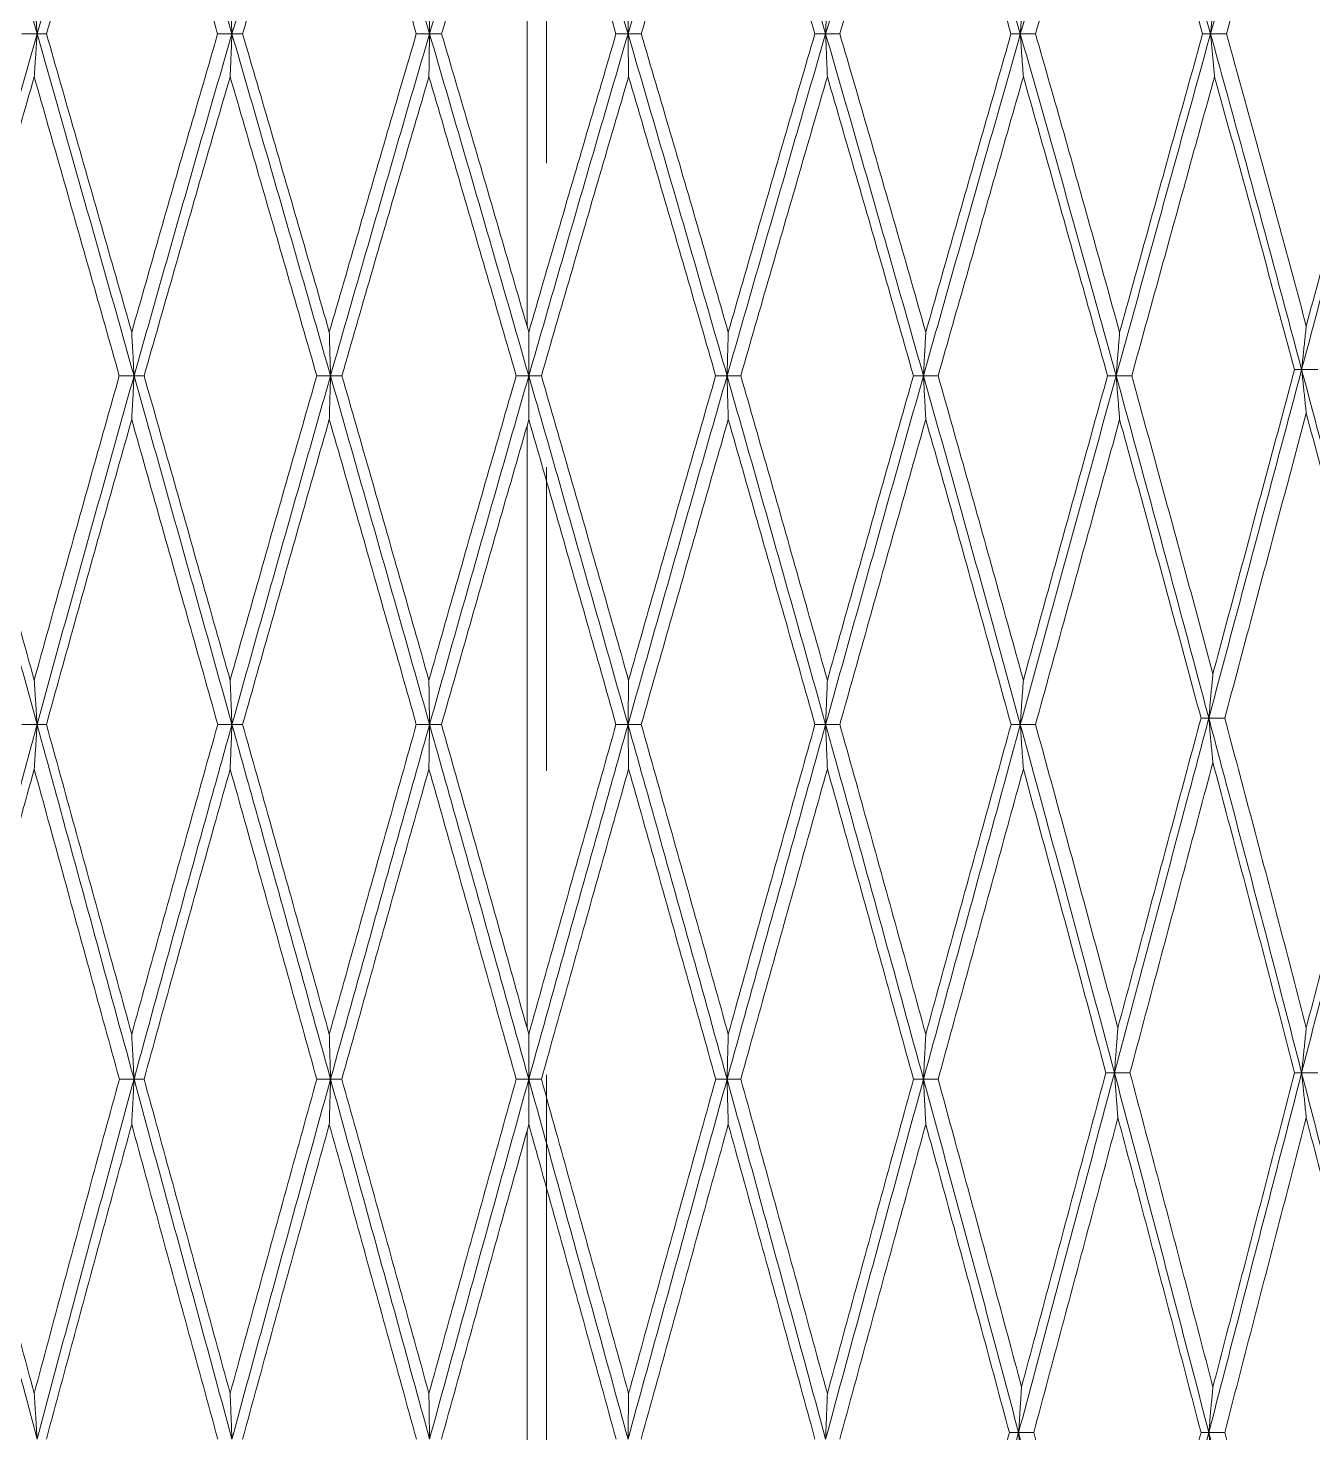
# Model space of a CAD drawing. Extents: x 1661 to 2451, y 0 to 579.
# Drawn here: x 2162.88 to 2173.46, y 441.95 to 453.5 of the extents above; entities that cross this region are included whole.
import ezdxf

# ---------------------------------------------------------------- set-up
doc = ezdxf.new("R2010")
doc.units = 0
doc.header["$LTSCALE"] = 10
doc.header["$MEASUREMENT"] = 0
doc.linetypes.add('CENTER', pattern=[2, 1.25, -0.25, 0.25, -0.25])
doc.layers.add('2', color=7, linetype='CONTINUOUS', true_color=0xffffff)
doc.layers.add('BODY', color=7, linetype='CONTINUOUS')

msp = doc.modelspace()

# ---------------------------------------------------------------- linework, layer by layer
at = {"layer": '2', "color": 7, "linetype": 'Continuous', "lineweight": 13}
for p, q in [((2166.989, 455.812), (2166.989, 451.053)), ((2166.989, 450.233), (2166.989, 445.28)), ((2166.989, 444.433), (2166.989, 439.335))]:
    msp.add_line(p, q, dxfattribs=at)
at = {"layer": '2', "color": 7, "linetype": 'Continuous', "lineweight": 18}
for p, q in [((2166.989, 451.053), (2167.003, 451.002)), ((2167.003, 450.284), (2166.989, 450.233)), ((2166.989, 445.28), (2167.003, 445.227)), ((2166.989, 444.433), (2167.003, 444.486))]:
    msp.add_line(p, q, dxfattribs=at)
for points in [[(2162.957, 453.456), (2162.869, 453.767), (2162.692, 454.386), (2162.429, 455.302), (2162.256, 455.906), (2162.169, 456.206)], [(2162.957, 453.456), (2163.046, 453.767), (2163.223, 454.385), (2163.49, 455.303), (2163.667, 455.906), (2163.755, 456.206)], [(2164.561, 453.456), (2164.47, 453.767), (2164.29, 454.386), (2164.022, 455.302), (2163.844, 455.906), (2163.755, 456.206)], [(2165.372, 456.206), (2165.282, 455.906), (2165.102, 455.303), (2164.831, 454.385), (2164.651, 453.767), (2164.561, 453.456)], [(2166.187, 453.456), (2166.095, 453.767), (2165.913, 454.386), (2165.642, 455.302), (2165.462, 455.906), (2165.372, 456.206)], [(2166.187, 453.456), (2166.278, 453.767), (2166.46, 454.385), (2166.732, 455.303), (2166.913, 455.906), (2167.003, 456.206)], [(2167.82, 453.456), (2167.729, 453.767), (2167.547, 454.386), (2167.275, 455.302), (2167.094, 455.906), (2167.003, 456.206)], [(2168.635, 456.206), (2168.545, 455.906), (2168.365, 455.303), (2168.093, 454.385), (2167.911, 453.767), (2167.82, 453.456)], [(2169.446, 453.456), (2169.355, 453.767), (2169.175, 454.386), (2168.905, 455.302), (2168.725, 455.906), (2168.635, 456.206)], [(2169.446, 453.456), (2169.536, 453.767), (2169.716, 454.385), (2169.985, 455.303), (2170.162, 455.906), (2170.251, 456.206)], [(2171.048, 453.456), (2170.96, 453.767), (2170.783, 454.386), (2170.517, 455.302), (2170.34, 455.906), (2170.251, 456.206)], [(2171.837, 456.206), (2171.75, 455.906), (2171.576, 455.303), (2171.313, 454.385), (2171.137, 453.767), (2171.048, 453.456)], [(2172.613, 453.456), (2172.527, 453.767), (2172.355, 454.386), (2172.096, 455.302), (2171.923, 455.906), (2171.837, 456.206)], [(2173.377, 456.206), (2173.293, 455.906), (2173.125, 455.303), (2172.871, 454.385), (2172.699, 453.767), (2172.613, 453.456)], [(2163.035, 453.456), (2163.112, 453.726), (2163.268, 454.265), (2163.502, 455.067), (2163.658, 455.597), (2163.736, 455.862)], [(2163.736, 455.862), (2163.814, 455.597), (2163.971, 455.067), (2164.207, 454.265), (2164.364, 453.726), (2164.443, 453.456)], [(2165.362, 455.862), (2165.283, 455.597), (2165.124, 455.067), (2164.887, 454.265), (2164.728, 453.726), (2164.649, 453.456)], [(2165.362, 455.862), (2165.442, 455.597), (2165.6, 455.067), (2165.839, 454.265), (2165.998, 453.726), (2166.078, 453.456)], [(2166.286, 453.456), (2166.364, 453.721), (2166.52, 454.248), (2166.754, 455.034), (2166.911, 455.553), (2166.989, 455.812)], [(2167.003, 455.862), (2167.083, 455.597), (2167.243, 455.067), (2167.482, 454.265), (2167.641, 453.726), (2167.721, 453.456)], [(2168.645, 455.862), (2168.565, 455.597), (2168.407, 455.067), (2168.168, 454.265), (2168.009, 453.726), (2167.929, 453.456)], [(2168.645, 455.862), (2168.724, 455.597), (2168.882, 455.067), (2169.12, 454.265), (2169.278, 453.726), (2169.357, 453.456)], [(2169.563, 453.456), (2169.642, 453.726), (2169.8, 454.265), (2170.035, 455.067), (2170.192, 455.597), (2170.27, 455.862)], [(2170.27, 455.862), (2170.348, 455.597), (2170.505, 455.067), (2170.738, 454.265), (2170.894, 453.726), (2170.971, 453.456)], [(2171.865, 455.862), (2171.789, 455.597), (2171.636, 455.067), (2171.405, 454.265), (2171.251, 453.726), (2171.173, 453.456)], [(2171.865, 455.862), (2171.942, 455.597), (2172.094, 455.067), (2172.322, 454.265), (2172.473, 453.726), (2172.548, 453.456)], [(2173.415, 455.862), (2173.341, 455.597), (2173.193, 455.067), (2172.97, 454.265), (2172.82, 453.726), (2172.745, 453.456)], [(2162.934, 453.808), (2162.936, 453.769), (2162.942, 453.691), (2162.95, 453.574), (2162.955, 453.495), (2162.957, 453.456)], [(2164.546, 453.808), (2164.548, 453.769), (2164.551, 453.691), (2164.556, 453.574), (2164.559, 453.495), (2164.561, 453.456)], [(2166.182, 453.808), (2166.182, 453.769), (2166.183, 453.691), (2166.185, 453.574), (2166.186, 453.495), (2166.187, 453.456)], [(2167.825, 453.808), (2167.824, 453.769), (2167.823, 453.691), (2167.822, 453.574), (2167.821, 453.495), (2167.82, 453.456)], [(2169.46, 453.808), (2169.459, 453.769), (2169.455, 453.691), (2169.451, 453.574), (2169.447, 453.495), (2169.446, 453.456)], [(2171.073, 453.808), (2171.07, 453.769), (2171.064, 453.691), (2171.056, 453.574), (2171.051, 453.495), (2171.048, 453.456)], [(2172.647, 453.808), (2172.643, 453.769), (2172.635, 453.691), (2172.624, 453.574), (2172.617, 453.495), (2172.613, 453.456)], [(2162.957, 453.456), (2162.87, 453.148), (2162.694, 452.53), (2162.431, 451.591), (2162.256, 450.96), (2162.169, 450.643)], [(2162.957, 453.456), (2162.944, 453.456), (2162.916, 453.456), (2162.874, 453.456), (2162.847, 453.456), (2162.833, 453.456)], [(2162.957, 453.456), (2162.955, 453.417), (2162.95, 453.339), (2162.942, 453.221), (2162.936, 453.143), (2162.934, 453.103)], [(2162.957, 453.456), (2162.966, 453.456), (2162.983, 453.456), (2163.009, 453.456), (2163.026, 453.456), (2163.035, 453.456)], [(2163.755, 450.643), (2163.666, 450.961), (2163.487, 451.592), (2163.221, 452.529), (2163.045, 453.148), (2162.957, 453.456)], [(2163.035, 453.456), (2163.112, 453.186), (2163.267, 452.645), (2163.501, 451.827), (2163.658, 451.278), (2163.736, 451.002)], [(2163.736, 451.002), (2163.815, 451.278), (2163.971, 451.827), (2164.207, 452.645), (2164.365, 453.186), (2164.443, 453.456)], [(2163.755, 450.643), (2163.845, 450.96), (2164.024, 451.591), (2164.292, 452.53), (2164.471, 453.148), (2164.561, 453.456)], [(2164.443, 453.456), (2164.456, 453.456), (2164.483, 453.456), (2164.522, 453.456), (2164.548, 453.456), (2164.561, 453.456)], [(2164.546, 453.103), (2164.548, 453.143), (2164.551, 453.221), (2164.556, 453.339), (2164.559, 453.417), (2164.561, 453.456)], [(2165.372, 450.643), (2165.281, 450.961), (2165.1, 451.592), (2164.83, 452.529), (2164.65, 453.148), (2164.561, 453.456)], [(2164.649, 453.456), (2164.639, 453.456), (2164.62, 453.456), (2164.59, 453.456), (2164.571, 453.456), (2164.561, 453.456)], [(2164.649, 453.456), (2164.728, 453.186), (2164.886, 452.645), (2165.124, 451.827), (2165.283, 451.278), (2165.362, 451.002)], [(2166.078, 453.456), (2165.998, 453.186), (2165.839, 452.645), (2165.601, 451.827), (2165.442, 451.278), (2165.362, 451.002)], [(2166.187, 453.456), (2166.096, 453.148), (2165.916, 452.53), (2165.644, 451.591), (2165.462, 450.96), (2165.372, 450.643)], [(2166.187, 453.456), (2166.175, 453.456), (2166.15, 453.456), (2166.114, 453.456), (2166.09, 453.456), (2166.078, 453.456)], [(2166.187, 453.456), (2166.186, 453.417), (2166.185, 453.339), (2166.183, 453.221), (2166.182, 453.143), (2166.182, 453.103)], [(2167.003, 450.643), (2166.912, 450.961), (2166.73, 451.592), (2166.458, 452.529), (2166.277, 453.148), (2166.187, 453.456)], [(2166.187, 453.456), (2166.198, 453.456), (2166.22, 453.456), (2166.253, 453.456), (2166.275, 453.456), (2166.286, 453.456)], [(2166.989, 451.053), (2166.91, 451.323), (2166.754, 451.861), (2166.52, 452.662), (2166.364, 453.192), (2166.286, 453.456)], [(2167.003, 451.002), (2167.083, 451.278), (2167.243, 451.827), (2167.482, 452.645), (2167.642, 453.186), (2167.721, 453.456)], [(2167.003, 450.643), (2167.095, 450.96), (2167.277, 451.591), (2167.549, 452.53), (2167.73, 453.148), (2167.82, 453.456)], [(2167.721, 453.456), (2167.732, 453.456), (2167.754, 453.456), (2167.787, 453.456), (2167.809, 453.456), (2167.82, 453.456)], [(2167.929, 453.456), (2167.917, 453.456), (2167.893, 453.456), (2167.856, 453.456), (2167.832, 453.456), (2167.82, 453.456)], [(2168.635, 450.643), (2168.544, 450.961), (2168.363, 451.592), (2168.091, 452.529), (2167.91, 453.148), (2167.82, 453.456)], [(2167.825, 453.103), (2167.824, 453.143), (2167.823, 453.221), (2167.822, 453.339), (2167.821, 453.417), (2167.82, 453.456)], [(2167.929, 453.456), (2168.008, 453.186), (2168.168, 452.645), (2168.406, 451.827), (2168.565, 451.278), (2168.645, 451.002)], [(2169.446, 453.456), (2169.356, 453.148), (2169.177, 452.53), (2168.907, 451.591), (2168.726, 450.96), (2168.635, 450.643)], [(2169.357, 453.456), (2169.278, 453.186), (2169.12, 452.645), (2168.883, 451.827), (2168.724, 451.278), (2168.645, 451.002)], [(2169.446, 453.456), (2169.436, 453.456), (2169.416, 453.456), (2169.387, 453.456), (2169.367, 453.456), (2169.357, 453.456)], [(2169.446, 453.456), (2169.459, 453.456), (2169.485, 453.456), (2169.524, 453.456), (2169.55, 453.456), (2169.563, 453.456)], [(2170.251, 450.643), (2170.161, 450.961), (2169.982, 451.592), (2169.714, 452.529), (2169.535, 453.148), (2169.446, 453.456)], [(2169.446, 453.456), (2169.447, 453.417), (2169.451, 453.339), (2169.455, 453.221), (2169.459, 453.143), (2169.46, 453.103)], [(2169.563, 453.456), (2169.642, 453.186), (2169.799, 452.645), (2170.035, 451.827), (2170.192, 451.278), (2170.27, 451.002)], [(2170.251, 450.643), (2170.34, 450.96), (2170.519, 451.591), (2170.785, 452.53), (2170.961, 453.148), (2171.048, 453.456)], [(2170.27, 451.002), (2170.349, 451.278), (2170.505, 451.827), (2170.739, 452.645), (2170.894, 453.186), (2170.971, 453.456)], [(2170.971, 453.456), (2170.98, 453.456), (2170.997, 453.456), (2171.023, 453.456), (2171.04, 453.456), (2171.048, 453.456)], [(2171.173, 453.456), (2171.16, 453.456), (2171.132, 453.456), (2171.09, 453.456), (2171.062, 453.456), (2171.048, 453.456)], [(2171.837, 450.643), (2171.749, 450.961), (2171.574, 451.592), (2171.312, 452.529), (2171.136, 453.148), (2171.048, 453.456)], [(2171.073, 453.103), (2171.07, 453.143), (2171.064, 453.221), (2171.056, 453.339), (2171.051, 453.417), (2171.048, 453.456)], [(2171.173, 453.456), (2171.251, 453.186), (2171.405, 452.645), (2171.635, 451.827), (2171.789, 451.278), (2171.865, 451.002)], [(2172.613, 453.456), (2172.528, 453.148), (2172.357, 452.53), (2172.098, 451.591), (2171.924, 450.96), (2171.837, 450.643)], [(2172.548, 453.456), (2172.473, 453.186), (2172.322, 452.645), (2172.094, 451.827), (2171.942, 451.278), (2171.865, 451.002)], [(2172.613, 453.456), (2172.606, 453.456), (2172.592, 453.456), (2172.57, 453.456), (2172.556, 453.456), (2172.548, 453.456)], [(2172.745, 453.456), (2172.73, 453.456), (2172.701, 453.456), (2172.657, 453.456), (2172.628, 453.456), (2172.613, 453.456)], [(2173.363, 450.695), (2173.28, 451.006), (2173.114, 451.626), (2172.864, 452.546), (2172.697, 453.154), (2172.613, 453.456)], [(2172.613, 453.456), (2172.617, 453.417), (2172.624, 453.339), (2172.635, 453.221), (2172.643, 453.143), (2172.647, 453.103)], [(2172.745, 453.456), (2172.818, 453.192), (2172.964, 452.662), (2173.183, 451.861), (2173.329, 451.323), (2173.401, 451.053)], [(2174.112, 453.506), (2174.03, 453.199), (2173.866, 452.58), (2173.616, 451.642), (2173.448, 451.011), (2173.363, 450.695)], [(2174.06, 453.506), (2173.987, 453.237), (2173.842, 452.695), (2173.622, 451.878), (2173.475, 451.329), (2173.401, 451.053)], [(2162.934, 453.103), (2162.856, 452.833), (2162.702, 452.29), (2162.47, 451.47), (2162.317, 450.92), (2162.24, 450.643)], [(2162.934, 453.103), (2163.011, 452.833), (2163.166, 452.29), (2163.4, 451.47), (2163.556, 450.92), (2163.634, 450.643)], [(2163.838, 450.643), (2163.917, 450.92), (2164.074, 451.47), (2164.31, 452.29), (2164.467, 452.833), (2164.546, 453.103)], [(2164.546, 453.103), (2164.625, 452.833), (2164.783, 452.29), (2165.021, 451.47), (2165.179, 450.92), (2165.259, 450.643)], [(2166.182, 453.103), (2166.102, 452.833), (2165.943, 452.29), (2165.704, 451.47), (2165.545, 450.92), (2165.466, 450.643)], [(2166.182, 453.103), (2166.262, 452.833), (2166.421, 452.29), (2166.66, 451.47), (2166.82, 450.92), (2166.9, 450.643)], [(2167.107, 450.643), (2167.187, 450.92), (2167.347, 451.47), (2167.586, 452.29), (2167.745, 452.833), (2167.825, 453.103)], [(2167.825, 453.103), (2167.905, 452.833), (2168.064, 452.29), (2168.303, 451.47), (2168.462, 450.92), (2168.541, 450.643)], [(2169.46, 453.103), (2169.381, 452.833), (2169.224, 452.29), (2168.986, 451.47), (2168.827, 450.92), (2168.748, 450.643)], [(2169.46, 453.103), (2169.539, 452.833), (2169.697, 452.29), (2169.933, 451.47), (2170.09, 450.92), (2170.168, 450.643)], [(2170.372, 450.643), (2170.45, 450.92), (2170.607, 451.47), (2170.84, 452.29), (2170.995, 452.833), (2171.073, 453.103)], [(2171.073, 453.103), (2171.15, 452.833), (2171.304, 452.29), (2171.535, 451.47), (2171.689, 450.92), (2171.766, 450.643)], [(2172.647, 453.103), (2172.571, 452.833), (2172.421, 452.29), (2172.193, 451.47), (2172.041, 450.92), (2171.965, 450.643)], [(2172.647, 453.103), (2172.72, 452.839), (2172.867, 452.307), (2173.086, 451.504), (2173.232, 450.965), (2173.305, 450.695)], [(2173.401, 451.053), (2173.397, 451.013), (2173.388, 450.934), (2173.376, 450.814), (2173.367, 450.735), (2173.363, 450.695)], [(2163.736, 451.002), (2163.738, 450.962), (2163.743, 450.883), (2163.749, 450.763), (2163.753, 450.683), (2163.755, 450.643)], [(2165.362, 451.002), (2165.363, 450.962), (2165.365, 450.883), (2165.369, 450.763), (2165.371, 450.683), (2165.372, 450.643)], [(2167.003, 451.002), (2167.003, 450.962), (2167.003, 450.883), (2167.003, 450.763), (2167.003, 450.683), (2167.003, 450.643)], [(2168.645, 451.002), (2168.644, 450.962), (2168.641, 450.883), (2168.638, 450.763), (2168.636, 450.683), (2168.635, 450.643)], [(2170.27, 451.002), (2170.268, 450.962), (2170.264, 450.883), (2170.257, 450.763), (2170.253, 450.683), (2170.251, 450.643)], [(2171.865, 451.002), (2171.862, 450.962), (2171.856, 450.883), (2171.846, 450.763), (2171.84, 450.683), (2171.837, 450.643)], [(2173.363, 450.695), (2173.279, 450.38), (2173.111, 449.748), (2172.856, 448.792), (2172.685, 448.149), (2172.599, 447.827)], [(2173.305, 450.695), (2173.231, 450.419), (2173.082, 449.867), (2172.858, 449.032), (2172.708, 448.473), (2172.633, 448.192)], [(2173.363, 450.695), (2173.357, 450.695), (2173.344, 450.695), (2173.324, 450.695), (2173.311, 450.695), (2173.305, 450.695)], [(2173.497, 450.695), (2173.482, 450.695), (2173.452, 450.695), (2173.408, 450.695), (2173.378, 450.695), (2173.363, 450.695)], [(2174.112, 447.827), (2174.03, 448.15), (2173.864, 448.792), (2173.614, 449.748), (2173.447, 450.38), (2173.363, 450.695)], [(2173.363, 450.695), (2173.367, 450.655), (2173.376, 450.575), (2173.388, 450.455), (2173.397, 450.375), (2173.401, 450.335)], [(2162.957, 447.775), (2162.869, 448.098), (2162.693, 448.74), (2162.43, 449.696), (2162.256, 450.329), (2162.169, 450.643)], [(2162.24, 450.643), (2162.317, 450.368), (2162.47, 449.815), (2162.701, 448.98), (2162.856, 448.42), (2162.934, 448.14)], [(2163.634, 450.643), (2163.556, 450.368), (2163.4, 449.815), (2163.167, 448.98), (2163.011, 448.42), (2162.934, 448.14)], [(2163.755, 450.643), (2163.667, 450.329), (2163.489, 449.697), (2163.223, 448.74), (2163.046, 448.097), (2162.957, 447.775)], [(2163.755, 450.643), (2163.742, 450.643), (2163.715, 450.643), (2163.675, 450.643), (2163.648, 450.643), (2163.634, 450.643)], [(2163.755, 450.643), (2163.753, 450.604), (2163.749, 450.524), (2163.743, 450.404), (2163.738, 450.324), (2163.736, 450.284)], [(2164.561, 447.775), (2164.471, 448.098), (2164.291, 448.74), (2164.022, 449.696), (2163.844, 450.329), (2163.755, 450.643)], [(2163.755, 450.643), (2163.764, 450.643), (2163.783, 450.643), (2163.811, 450.643), (2163.829, 450.643), (2163.838, 450.643)], [(2163.838, 450.643), (2163.916, 450.368), (2164.073, 449.815), (2164.309, 448.98), (2164.467, 448.42), (2164.546, 448.14)], [(2164.546, 448.14), (2164.625, 448.42), (2164.784, 448.98), (2165.021, 449.815), (2165.18, 450.368), (2165.259, 450.643)], [(2164.561, 447.775), (2164.651, 448.097), (2164.831, 448.74), (2165.102, 449.697), (2165.282, 450.329), (2165.372, 450.643)], [(2165.259, 450.643), (2165.271, 450.643), (2165.297, 450.643), (2165.334, 450.643), (2165.359, 450.643), (2165.372, 450.643)], [(2165.362, 450.284), (2165.363, 450.324), (2165.365, 450.404), (2165.369, 450.524), (2165.371, 450.604), (2165.372, 450.643)], [(2166.187, 447.775), (2166.096, 448.098), (2165.914, 448.74), (2165.642, 449.696), (2165.462, 450.329), (2165.372, 450.643)], [(2165.466, 450.643), (2165.455, 450.643), (2165.434, 450.643), (2165.403, 450.643), (2165.382, 450.643), (2165.372, 450.643)], [(2165.466, 450.643), (2165.545, 450.368), (2165.704, 449.815), (2165.943, 448.98), (2166.102, 448.42), (2166.182, 448.14)], [(2166.9, 450.643), (2166.82, 450.368), (2166.661, 449.815), (2166.421, 448.98), (2166.262, 448.42), (2166.182, 448.14)], [(2167.003, 450.643), (2166.913, 450.329), (2166.732, 449.697), (2166.459, 448.74), (2166.278, 448.097), (2166.187, 447.775)], [(2167.003, 450.643), (2166.992, 450.643), (2166.969, 450.643), (2166.934, 450.643), (2166.911, 450.643), (2166.9, 450.643)], [(2167.003, 450.643), (2167.015, 450.643), (2167.038, 450.643), (2167.073, 450.643), (2167.096, 450.643), (2167.107, 450.643)], [(2167.82, 447.775), (2167.729, 448.098), (2167.547, 448.74), (2167.275, 449.696), (2167.094, 450.329), (2167.003, 450.643)], [(2167.003, 450.643), (2167.003, 450.604), (2167.003, 450.524), (2167.003, 450.404), (2167.003, 450.324), (2167.003, 450.284)], [(2167.107, 450.643), (2167.187, 450.368), (2167.346, 449.815), (2167.586, 448.98), (2167.745, 448.42), (2167.825, 448.14)], [(2167.82, 447.775), (2167.911, 448.097), (2168.093, 448.74), (2168.364, 449.697), (2168.545, 450.329), (2168.635, 450.643)], [(2167.825, 448.14), (2167.905, 448.42), (2168.064, 448.98), (2168.303, 449.815), (2168.462, 450.368), (2168.541, 450.643)], [(2168.541, 450.643), (2168.552, 450.643), (2168.572, 450.643), (2168.604, 450.643), (2168.624, 450.643), (2168.635, 450.643)], [(2168.748, 450.643), (2168.735, 450.643), (2168.71, 450.643), (2168.673, 450.643), (2168.647, 450.643), (2168.635, 450.643)], [(2169.446, 447.775), (2169.356, 448.098), (2169.175, 448.74), (2168.905, 449.696), (2168.725, 450.329), (2168.635, 450.643)], [(2168.645, 450.284), (2168.644, 450.324), (2168.641, 450.404), (2168.638, 450.524), (2168.636, 450.604), (2168.635, 450.643)], [(2168.748, 450.643), (2168.827, 450.368), (2168.986, 449.815), (2169.223, 448.98), (2169.381, 448.42), (2169.46, 448.14)], [(2170.251, 450.643), (2170.162, 450.329), (2169.984, 449.697), (2169.716, 448.74), (2169.536, 448.097), (2169.446, 447.775)], [(2170.168, 450.643), (2170.09, 450.368), (2169.933, 449.815), (2169.697, 448.98), (2169.539, 448.42), (2169.46, 448.14)], [(2170.251, 450.643), (2170.242, 450.643), (2170.223, 450.643), (2170.196, 450.643), (2170.177, 450.643), (2170.168, 450.643)], [(2170.251, 450.643), (2170.264, 450.643), (2170.291, 450.643), (2170.332, 450.643), (2170.359, 450.643), (2170.372, 450.643)], [(2171.048, 447.775), (2170.96, 448.098), (2170.783, 448.74), (2170.517, 449.696), (2170.34, 450.329), (2170.251, 450.643)], [(2170.251, 450.643), (2170.253, 450.604), (2170.257, 450.524), (2170.264, 450.404), (2170.268, 450.324), (2170.27, 450.284)], [(2170.372, 450.643), (2170.45, 450.368), (2170.606, 449.815), (2170.84, 448.98), (2170.995, 448.42), (2171.073, 448.14)], [(2171.048, 447.775), (2171.137, 448.097), (2171.313, 448.74), (2171.576, 449.697), (2171.75, 450.329), (2171.837, 450.643)], [(2171.073, 448.14), (2171.15, 448.42), (2171.305, 448.98), (2171.536, 449.815), (2171.689, 450.368), (2171.766, 450.643)], [(2171.766, 450.643), (2171.774, 450.643), (2171.789, 450.643), (2171.813, 450.643), (2171.829, 450.643), (2171.837, 450.643)], [(2171.965, 450.643), (2171.95, 450.643), (2171.922, 450.643), (2171.879, 450.643), (2171.851, 450.643), (2171.837, 450.643)], [(2172.599, 447.827), (2172.515, 448.144), (2172.346, 448.775), (2172.092, 449.713), (2171.922, 450.334), (2171.837, 450.643)], [(2171.865, 450.284), (2171.862, 450.324), (2171.856, 450.404), (2171.846, 450.524), (2171.84, 450.604), (2171.837, 450.643)], [(2171.965, 450.643), (2172.039, 450.374), (2172.188, 449.832), (2172.411, 449.015), (2172.559, 448.467), (2172.633, 448.192)], [(2173.401, 450.335), (2173.327, 450.059), (2173.179, 449.505), (2172.955, 448.669), (2172.806, 448.108), (2172.73, 447.827)], [(2173.401, 450.335), (2173.475, 450.059), (2173.622, 449.505), (2173.842, 448.669), (2173.987, 448.108), (2174.06, 447.827)], [(2163.736, 450.284), (2163.658, 450.008), (2163.502, 449.454), (2163.268, 448.617), (2163.112, 448.056), (2163.034, 447.775)], [(2163.736, 450.284), (2163.814, 450.008), (2163.971, 449.454), (2164.207, 448.617), (2164.365, 448.056), (2164.444, 447.775)], [(2164.649, 447.775), (2164.728, 448.056), (2164.887, 448.617), (2165.124, 449.454), (2165.283, 450.008), (2165.362, 450.284)], [(2165.362, 450.284), (2165.442, 450.008), (2165.6, 449.454), (2165.839, 448.617), (2165.999, 448.056), (2166.078, 447.775)], [(2166.285, 447.775), (2166.364, 448.05), (2166.52, 448.6), (2166.754, 449.419), (2166.911, 449.962), (2166.989, 450.233)], [(2167.003, 450.284), (2167.083, 450.008), (2167.243, 449.454), (2167.482, 448.617), (2167.642, 448.056), (2167.721, 447.775)], [(2167.929, 447.775), (2168.008, 448.056), (2168.168, 448.617), (2168.407, 449.454), (2168.565, 450.008), (2168.645, 450.284)], [(2168.645, 450.284), (2168.724, 450.008), (2168.882, 449.454), (2169.12, 448.617), (2169.279, 448.056), (2169.358, 447.775)], [(2170.27, 450.284), (2170.192, 450.008), (2170.035, 449.454), (2169.8, 448.617), (2169.642, 448.056), (2169.563, 447.775)], [(2170.27, 450.284), (2170.348, 450.008), (2170.505, 449.454), (2170.739, 448.617), (2170.894, 448.056), (2170.972, 447.775)], [(2171.173, 447.775), (2171.251, 448.056), (2171.405, 448.617), (2171.636, 449.454), (2171.789, 450.008), (2171.865, 450.284)], [(2171.865, 450.284), (2171.94, 450.013), (2172.089, 449.471), (2172.312, 448.652), (2172.461, 448.103), (2172.535, 447.827)], [(2162.934, 448.14), (2162.936, 448.099), (2162.942, 448.018), (2162.95, 447.897), (2162.955, 447.816), (2162.957, 447.775)], [(2164.546, 448.14), (2164.548, 448.099), (2164.551, 448.018), (2164.556, 447.897), (2164.559, 447.816), (2164.561, 447.775)], [(2166.182, 448.14), (2166.182, 448.099), (2166.183, 448.018), (2166.185, 447.897), (2166.186, 447.816), (2166.187, 447.775)], [(2167.825, 448.14), (2167.824, 448.099), (2167.823, 448.018), (2167.822, 447.897), (2167.821, 447.816), (2167.82, 447.775)], [(2169.46, 448.14), (2169.459, 448.099), (2169.455, 448.018), (2169.451, 447.897), (2169.447, 447.816), (2169.446, 447.775)], [(2171.073, 448.14), (2171.07, 448.099), (2171.064, 448.018), (2171.056, 447.897), (2171.051, 447.816), (2171.048, 447.775)], [(2172.633, 448.192), (2172.629, 448.151), (2172.621, 448.07), (2172.61, 447.949), (2172.603, 447.868), (2172.599, 447.827)], [(2171.851, 445.28), (2171.928, 445.566), (2172.08, 446.135), (2172.308, 446.984), (2172.459, 447.547), (2172.535, 447.827)], [(2172.535, 447.827), (2172.542, 447.827), (2172.556, 447.827), (2172.578, 447.827), (2172.592, 447.827), (2172.599, 447.827)], [(2172.73, 447.827), (2172.716, 447.827), (2172.687, 447.827), (2172.643, 447.827), (2172.614, 447.827), (2172.599, 447.827)], [(2172.633, 447.462), (2172.629, 447.502), (2172.621, 447.583), (2172.61, 447.705), (2172.603, 447.786), (2172.599, 447.827)], [(2172.73, 447.827), (2172.805, 447.547), (2172.955, 446.984), (2173.179, 446.135), (2173.327, 445.566), (2173.401, 445.28)], [(2174.06, 447.827), (2173.988, 447.547), (2173.842, 446.984), (2173.623, 446.135), (2173.475, 445.566), (2173.401, 445.28)], [(2162.957, 447.775), (2162.944, 447.775), (2162.916, 447.775), (2162.874, 447.775), (2162.847, 447.775), (2162.833, 447.775)], [(2162.957, 447.775), (2162.955, 447.734), (2162.95, 447.653), (2162.942, 447.531), (2162.936, 447.45), (2162.934, 447.409)], [(2163.034, 447.775), (2163.026, 447.775), (2163.009, 447.775), (2162.983, 447.775), (2162.966, 447.775), (2162.957, 447.775)], [(2163.034, 447.775), (2163.112, 447.494), (2163.267, 446.931), (2163.501, 446.082), (2163.658, 445.513), (2163.736, 445.227)], [(2164.444, 447.775), (2164.365, 447.494), (2164.208, 446.931), (2163.972, 446.082), (2163.815, 445.513), (2163.736, 445.227)], [(2164.561, 447.775), (2164.548, 447.775), (2164.522, 447.775), (2164.483, 447.775), (2164.457, 447.775), (2164.444, 447.775)], [(2164.561, 447.775), (2164.559, 447.734), (2164.556, 447.653), (2164.551, 447.531), (2164.548, 447.45), (2164.546, 447.409)], [(2164.561, 447.775), (2164.571, 447.775), (2164.59, 447.775), (2164.62, 447.775), (2164.639, 447.775), (2164.649, 447.775)], [(2164.649, 447.775), (2164.728, 447.494), (2164.886, 446.931), (2165.124, 446.082), (2165.283, 445.513), (2165.362, 445.227)], [(2165.362, 445.227), (2165.442, 445.513), (2165.601, 446.082), (2165.84, 446.931), (2165.999, 447.494), (2166.078, 447.775)], [(2166.078, 447.775), (2166.09, 447.775), (2166.114, 447.775), (2166.151, 447.775), (2166.175, 447.775), (2166.187, 447.775)], [(2166.182, 447.409), (2166.182, 447.45), (2166.183, 447.531), (2166.185, 447.653), (2166.186, 447.734), (2166.187, 447.775)], [(2166.285, 447.775), (2166.274, 447.775), (2166.253, 447.775), (2166.22, 447.775), (2166.198, 447.775), (2166.187, 447.775)], [(2166.989, 445.28), (2166.91, 445.56), (2166.754, 446.117), (2166.52, 446.949), (2166.363, 447.5), (2166.285, 447.775)], [(2167.721, 447.775), (2167.642, 447.494), (2167.483, 446.931), (2167.243, 446.082), (2167.083, 445.513), (2167.003, 445.227)], [(2167.82, 447.775), (2167.809, 447.775), (2167.787, 447.775), (2167.754, 447.775), (2167.732, 447.775), (2167.721, 447.775)], [(2167.82, 447.775), (2167.832, 447.775), (2167.856, 447.775), (2167.892, 447.775), (2167.916, 447.775), (2167.929, 447.775)], [(2167.82, 447.775), (2167.821, 447.734), (2167.822, 447.653), (2167.823, 447.531), (2167.824, 447.45), (2167.825, 447.409)], [(2167.929, 447.775), (2168.008, 447.494), (2168.167, 446.931), (2168.406, 446.082), (2168.565, 445.513), (2168.645, 445.227)], [(2168.645, 445.227), (2168.724, 445.513), (2168.883, 446.082), (2169.121, 446.931), (2169.279, 447.494), (2169.358, 447.775)], [(2169.358, 447.775), (2169.367, 447.775), (2169.387, 447.775), (2169.416, 447.775), (2169.436, 447.775), (2169.446, 447.775)], [(2169.563, 447.775), (2169.55, 447.775), (2169.524, 447.775), (2169.485, 447.775), (2169.459, 447.775), (2169.446, 447.775)], [(2169.46, 447.409), (2169.459, 447.45), (2169.455, 447.531), (2169.451, 447.653), (2169.447, 447.734), (2169.446, 447.775)], [(2169.563, 447.775), (2169.642, 447.494), (2169.799, 446.931), (2170.035, 446.082), (2170.192, 445.513), (2170.27, 445.227)], [(2170.972, 447.775), (2170.894, 447.494), (2170.739, 446.931), (2170.505, 446.082), (2170.349, 445.513), (2170.27, 445.227)], [(2171.048, 447.775), (2171.04, 447.775), (2171.023, 447.775), (2170.997, 447.775), (2170.98, 447.775), (2170.972, 447.775)], [(2171.048, 447.775), (2171.062, 447.775), (2171.09, 447.775), (2171.132, 447.775), (2171.159, 447.775), (2171.173, 447.775)], [(2171.048, 447.775), (2171.051, 447.734), (2171.056, 447.653), (2171.064, 447.531), (2171.07, 447.45), (2171.073, 447.409)], [(2171.173, 447.775), (2171.249, 447.5), (2171.4, 446.949), (2171.626, 446.117), (2171.776, 445.56), (2171.851, 445.28)], [(2171.95, 444.91), (2172.027, 445.196), (2172.179, 445.766), (2172.407, 446.617), (2172.557, 447.181), (2172.633, 447.462)], [(2172.633, 447.462), (2172.708, 447.181), (2172.858, 446.617), (2173.082, 445.766), (2173.231, 445.196), (2173.305, 444.91)], [(2162.934, 447.409), (2162.856, 447.128), (2162.702, 446.564), (2162.47, 445.713), (2162.317, 445.143), (2162.24, 444.857)], [(2162.934, 447.409), (2163.011, 447.128), (2163.166, 446.564), (2163.4, 445.713), (2163.556, 445.143), (2163.635, 444.857)], [(2164.546, 447.409), (2164.467, 447.128), (2164.31, 446.564), (2164.074, 445.713), (2163.916, 445.143), (2163.838, 444.857)], [(2164.546, 447.409), (2164.625, 447.128), (2164.783, 446.564), (2165.021, 445.713), (2165.18, 445.143), (2165.259, 444.857)], [(2165.465, 444.857), (2165.545, 445.143), (2165.704, 445.713), (2165.943, 446.564), (2166.102, 447.128), (2166.182, 447.409)], [(2166.182, 447.409), (2166.262, 447.128), (2166.421, 446.564), (2166.66, 445.713), (2166.82, 445.143), (2166.9, 444.857)], [(2167.825, 447.409), (2167.745, 447.128), (2167.586, 446.564), (2167.347, 445.713), (2167.187, 445.143), (2167.107, 444.857)], [(2167.825, 447.409), (2167.905, 447.128), (2168.064, 446.564), (2168.303, 445.713), (2168.462, 445.143), (2168.542, 444.857)], [(2168.748, 444.857), (2168.827, 445.143), (2168.986, 445.713), (2169.224, 446.564), (2169.381, 447.128), (2169.46, 447.409)], [(2169.46, 447.409), (2169.539, 447.128), (2169.697, 446.564), (2169.933, 445.713), (2170.09, 445.143), (2170.169, 444.857)], [(2171.073, 447.409), (2170.995, 447.128), (2170.84, 446.564), (2170.607, 445.713), (2170.45, 445.143), (2170.372, 444.857)], [(2171.752, 444.91), (2171.677, 445.19), (2171.526, 445.749), (2171.3, 446.582), (2171.148, 447.134), (2171.073, 447.409)], [(2171.851, 445.28), (2171.848, 445.239), (2171.841, 445.157), (2171.832, 445.034), (2171.826, 444.952), (2171.822, 444.91)], [(2173.401, 445.28), (2173.397, 445.239), (2173.388, 445.157), (2173.376, 445.034), (2173.367, 444.952), (2173.363, 444.91)], [(2163.736, 445.227), (2163.738, 445.186), (2163.743, 445.104), (2163.749, 444.981), (2163.753, 444.899), (2163.755, 444.857)], [(2165.362, 445.227), (2165.363, 445.186), (2165.365, 445.104), (2165.369, 444.981), (2165.371, 444.899), (2165.372, 444.857)], [(2167.003, 445.227), (2167.003, 445.186), (2167.003, 445.104), (2167.003, 444.981), (2167.003, 444.899), (2167.003, 444.857)], [(2168.645, 445.227), (2168.644, 445.186), (2168.641, 445.104), (2168.638, 444.981), (2168.636, 444.899), (2168.635, 444.857)], [(2170.27, 445.227), (2170.268, 445.186), (2170.264, 445.104), (2170.257, 444.981), (2170.253, 444.899), (2170.251, 444.857)], [(2171.822, 444.91), (2171.736, 444.585), (2171.562, 443.932), (2171.299, 442.944), (2171.123, 442.283), (2171.034, 441.951)], [(2171.058, 442.326), (2171.136, 442.615), (2171.291, 443.192), (2171.522, 444.054), (2171.675, 444.625), (2171.752, 444.91)], [(2171.752, 444.91), (2171.76, 444.91), (2171.775, 444.91), (2171.799, 444.91), (2171.815, 444.91), (2171.822, 444.91)], [(2171.822, 444.91), (2171.837, 444.91), (2171.865, 444.91), (2171.908, 444.91), (2171.936, 444.91), (2171.95, 444.91)], [(2171.822, 444.91), (2171.909, 444.585), (2172.082, 443.931), (2172.341, 442.945), (2172.513, 442.283), (2172.599, 441.951)], [(2171.822, 444.91), (2171.826, 444.869), (2171.832, 444.787), (2171.841, 444.663), (2171.848, 444.581), (2171.851, 444.54)], [(2171.95, 444.91), (2172.026, 444.625), (2172.179, 444.054), (2172.406, 443.192), (2172.557, 442.615), (2172.633, 442.326)], [(2172.599, 441.951), (2172.685, 442.283), (2172.856, 442.944), (2173.111, 443.932), (2173.279, 444.585), (2173.363, 444.91)], [(2172.633, 442.326), (2172.708, 442.615), (2172.858, 443.192), (2173.082, 444.054), (2173.231, 444.625), (2173.305, 444.91)], [(2173.305, 444.91), (2173.311, 444.91), (2173.324, 444.91), (2173.344, 444.91), (2173.357, 444.91), (2173.363, 444.91)], [(2173.497, 444.91), (2173.482, 444.91), (2173.452, 444.91), (2173.408, 444.91), (2173.378, 444.91), (2173.363, 444.91)], [(2174.112, 441.951), (2174.03, 442.283), (2173.864, 442.945), (2173.614, 443.931), (2173.447, 444.585), (2173.363, 444.91)], [(2173.401, 444.54), (2173.397, 444.581), (2173.388, 444.663), (2173.376, 444.787), (2173.367, 444.869), (2173.363, 444.91)], [(2162.169, 444.857), (2162.256, 444.532), (2162.43, 443.878), (2162.693, 442.891), (2162.869, 442.229), (2162.957, 441.897)], [(2162.24, 444.857), (2162.316, 444.572), (2162.47, 444), (2162.701, 443.139), (2162.856, 442.561), (2162.934, 442.272)], [(2163.635, 444.857), (2163.556, 444.572), (2163.4, 444), (2163.167, 443.139), (2163.011, 442.561), (2162.934, 442.272)], [(2163.755, 444.857), (2163.666, 444.532), (2163.489, 443.878), (2163.223, 442.891), (2163.046, 442.229), (2162.957, 441.897)], [(2163.755, 444.857), (2163.742, 444.857), (2163.715, 444.857), (2163.675, 444.857), (2163.648, 444.857), (2163.635, 444.857)], [(2163.755, 444.857), (2163.753, 444.816), (2163.749, 444.734), (2163.743, 444.61), (2163.738, 444.528), (2163.736, 444.486)], [(2164.561, 441.897), (2164.471, 442.229), (2164.291, 442.891), (2164.022, 443.878), (2163.844, 444.532), (2163.755, 444.857)], [(2163.838, 444.857), (2163.829, 444.857), (2163.81, 444.857), (2163.783, 444.857), (2163.764, 444.857), (2163.755, 444.857)], [(2163.838, 444.857), (2163.916, 444.572), (2164.073, 444), (2164.309, 443.139), (2164.467, 442.561), (2164.546, 442.272)], [(2165.259, 444.857), (2165.18, 444.572), (2165.021, 444), (2164.784, 443.139), (2164.625, 442.561), (2164.546, 442.272)], [(2165.372, 444.857), (2165.282, 444.532), (2165.102, 443.878), (2164.831, 442.891), (2164.651, 442.229), (2164.561, 441.897)], [(2165.372, 444.857), (2165.359, 444.857), (2165.334, 444.857), (2165.297, 444.857), (2165.272, 444.857), (2165.259, 444.857)], [(2165.372, 444.857), (2165.371, 444.816), (2165.369, 444.734), (2165.365, 444.61), (2165.363, 444.528), (2165.362, 444.486)], [(2166.187, 441.897), (2166.096, 442.229), (2165.914, 442.891), (2165.642, 443.878), (2165.462, 444.532), (2165.372, 444.857)], [(2165.372, 444.857), (2165.382, 444.857), (2165.403, 444.857), (2165.434, 444.857), (2165.455, 444.857), (2165.465, 444.857)], [(2165.465, 444.857), (2165.545, 444.572), (2165.704, 444), (2165.943, 443.139), (2166.102, 442.561), (2166.182, 442.272)], [(2166.182, 442.272), (2166.262, 442.561), (2166.421, 443.139), (2166.661, 444), (2166.82, 444.572), (2166.9, 444.857)], [(2166.187, 441.897), (2166.278, 442.229), (2166.459, 442.891), (2166.732, 443.878), (2166.913, 444.532), (2167.003, 444.857)], [(2166.9, 444.857), (2166.911, 444.857), (2166.934, 444.857), (2166.969, 444.857), (2166.992, 444.857), (2167.003, 444.857)], [(2167.107, 444.857), (2167.096, 444.857), (2167.072, 444.857), (2167.038, 444.857), (2167.015, 444.857), (2167.003, 444.857)], [(2167.82, 441.897), (2167.729, 442.229), (2167.547, 442.891), (2167.275, 443.878), (2167.094, 444.532), (2167.003, 444.857)], [(2167.003, 444.486), (2167.003, 444.528), (2167.003, 444.61), (2167.003, 444.734), (2167.003, 444.816), (2167.003, 444.857)], [(2167.107, 444.857), (2167.187, 444.572), (2167.346, 444), (2167.586, 443.139), (2167.745, 442.561), (2167.825, 442.272)], [(2168.635, 444.857), (2168.545, 444.532), (2168.364, 443.878), (2168.093, 442.891), (2167.911, 442.229), (2167.82, 441.897)], [(2168.542, 444.857), (2168.462, 444.572), (2168.303, 444), (2168.064, 443.139), (2167.905, 442.561), (2167.825, 442.272)], [(2168.635, 444.857), (2168.624, 444.857), (2168.604, 444.857), (2168.573, 444.857), (2168.552, 444.857), (2168.542, 444.857)], [(2168.635, 444.857), (2168.647, 444.857), (2168.672, 444.857), (2168.71, 444.857), (2168.735, 444.857), (2168.748, 444.857)], [(2169.446, 441.897), (2169.356, 442.229), (2169.175, 442.891), (2168.905, 443.878), (2168.725, 444.532), (2168.635, 444.857)], [(2168.635, 444.857), (2168.636, 444.816), (2168.638, 444.734), (2168.641, 444.61), (2168.644, 444.528), (2168.645, 444.486)], [(2168.748, 444.857), (2168.827, 444.572), (2168.985, 444), (2169.223, 443.139), (2169.381, 442.561), (2169.46, 442.272)], [(2169.446, 441.897), (2169.536, 442.229), (2169.716, 442.891), (2169.984, 443.878), (2170.162, 444.532), (2170.251, 444.857)], [(2169.46, 442.272), (2169.539, 442.561), (2169.697, 443.139), (2169.933, 444), (2170.09, 444.572), (2170.169, 444.857)], [(2170.169, 444.857), (2170.178, 444.857), (2170.196, 444.857), (2170.224, 444.857), (2170.242, 444.857), (2170.251, 444.857)], [(2170.372, 444.857), (2170.358, 444.857), (2170.332, 444.857), (2170.291, 444.857), (2170.264, 444.857), (2170.251, 444.857)], [(2171.034, 441.951), (2170.947, 442.277), (2170.774, 442.927), (2170.513, 443.896), (2170.338, 444.537), (2170.251, 444.857)], [(2170.27, 444.486), (2170.268, 444.528), (2170.264, 444.61), (2170.257, 444.734), (2170.253, 444.816), (2170.251, 444.857)], [(2171.058, 442.326), (2170.982, 442.609), (2170.83, 443.174), (2170.601, 444.018), (2170.448, 444.578), (2170.372, 444.857)], [(2163.736, 444.486), (2163.658, 444.201), (2163.502, 443.628), (2163.268, 442.765), (2163.112, 442.187), (2163.034, 441.897)], [(2163.736, 444.486), (2163.814, 444.201), (2163.971, 443.628), (2164.207, 442.765), (2164.365, 442.187), (2164.444, 441.897)], [(2165.362, 444.486), (2165.283, 444.201), (2165.124, 443.628), (2164.886, 442.765), (2164.728, 442.187), (2164.649, 441.897)], [(2165.362, 444.486), (2165.442, 444.201), (2165.6, 443.628), (2165.839, 442.765), (2165.999, 442.187), (2166.079, 441.897)], [(2166.285, 441.897), (2166.364, 442.181), (2166.52, 442.747), (2166.754, 443.593), (2166.911, 444.153), (2166.989, 444.433)], [(2167.003, 444.486), (2167.083, 444.201), (2167.243, 443.628), (2167.482, 442.765), (2167.642, 442.187), (2167.722, 441.897)], [(2168.645, 444.486), (2168.565, 444.201), (2168.406, 443.628), (2168.168, 442.765), (2168.008, 442.187), (2167.928, 441.897)], [(2169.358, 441.897), (2169.279, 442.187), (2169.12, 442.765), (2168.883, 443.628), (2168.724, 444.201), (2168.645, 444.486)], [(2169.563, 441.897), (2169.642, 442.187), (2169.799, 442.765), (2170.035, 443.628), (2170.192, 444.201), (2170.27, 444.486)], [(2170.27, 444.486), (2170.347, 444.207), (2170.5, 443.646), (2170.729, 442.801), (2170.881, 442.235), (2170.958, 441.951)], [(2171.851, 444.54), (2171.775, 444.254), (2171.622, 443.682), (2171.391, 442.819), (2171.236, 442.241), (2171.159, 441.951)], [(2171.851, 444.54), (2171.927, 444.254), (2172.08, 443.682), (2172.308, 442.819), (2172.459, 442.241), (2172.535, 441.951)], [(2172.73, 441.951), (2172.805, 442.241), (2172.955, 442.819), (2173.179, 443.682), (2173.327, 444.254), (2173.401, 444.54)], [(2173.401, 444.54), (2173.475, 444.254), (2173.622, 443.682), (2173.842, 442.819), (2173.988, 442.241), (2174.06, 441.951)], [(2162.934, 442.272), (2162.936, 442.231), (2162.942, 442.148), (2162.95, 442.023), (2162.955, 441.939), (2162.957, 441.897)], [(2164.546, 442.272), (2164.548, 442.231), (2164.551, 442.148), (2164.556, 442.023), (2164.559, 441.939), (2164.561, 441.897)], [(2166.182, 442.272), (2166.182, 442.231), (2166.183, 442.148), (2166.185, 442.023), (2166.186, 441.939), (2166.187, 441.897)], [(2167.825, 442.272), (2167.824, 442.231), (2167.823, 442.148), (2167.822, 442.023), (2167.821, 441.939), (2167.82, 441.897)], [(2169.46, 442.272), (2169.459, 442.231), (2169.455, 442.148), (2169.451, 442.023), (2169.447, 441.939), (2169.446, 441.897)], [(2171.034, 441.951), (2171.037, 441.993), (2171.042, 442.076), (2171.05, 442.201), (2171.055, 442.284), (2171.058, 442.326)], [(2172.633, 442.326), (2172.629, 442.284), (2172.621, 442.201), (2172.61, 442.076), (2172.603, 441.993), (2172.599, 441.951)], [(2170.236, 438.956), (2170.326, 439.291), (2170.504, 439.96), (2170.77, 440.959), (2170.946, 441.621), (2171.034, 441.951)], [(2170.256, 439.335), (2170.334, 439.627), (2170.491, 440.211), (2170.725, 441.083), (2170.88, 441.662), (2170.958, 441.951)], [(2170.958, 441.951), (2170.966, 441.951), (2170.983, 441.951), (2171.009, 441.951), (2171.026, 441.951), (2171.034, 441.951)], [(2171.159, 441.951), (2171.145, 441.951), (2171.117, 441.951), (2171.076, 441.951), (2171.048, 441.951), (2171.034, 441.951)], [(2171.822, 438.956), (2171.735, 439.292), (2171.561, 439.96), (2171.298, 440.958), (2171.122, 441.621), (2171.034, 441.951)], [(2171.034, 441.951), (2171.037, 441.909), (2171.042, 441.826), (2171.05, 441.701), (2171.055, 441.618), (2171.058, 441.576)], [(2171.159, 441.951), (2171.236, 441.662), (2171.39, 441.083), (2171.621, 440.211), (2171.774, 439.627), (2171.851, 439.335)], [(2171.822, 438.956), (2171.91, 439.291), (2172.083, 439.96), (2172.342, 440.959), (2172.514, 441.621), (2172.599, 441.951)], [(2171.851, 439.335), (2171.928, 439.627), (2172.08, 440.211), (2172.308, 441.083), (2172.46, 441.662), (2172.535, 441.951)], [(2172.535, 441.951), (2172.542, 441.951), (2172.556, 441.951), (2172.578, 441.951), (2172.592, 441.951), (2172.599, 441.951)], [(2172.599, 441.951), (2172.614, 441.951), (2172.643, 441.951), (2172.687, 441.951), (2172.716, 441.951), (2172.73, 441.951)], [(2173.363, 438.956), (2173.279, 439.292), (2173.11, 439.96), (2172.855, 440.958), (2172.685, 441.621), (2172.599, 441.951)], [(2172.599, 441.951), (2172.603, 441.909), (2172.61, 441.826), (2172.621, 441.701), (2172.629, 441.618), (2172.633, 441.576)], [(2172.73, 441.951), (2172.805, 441.662), (2172.955, 441.083), (2173.179, 440.211), (2173.327, 439.627), (2173.401, 439.335)], [(2173.363, 438.956), (2173.447, 439.291), (2173.615, 439.96), (2173.865, 440.959), (2174.03, 441.621), (2174.112, 441.951)], [(2173.401, 439.335), (2173.475, 439.627), (2173.623, 440.211), (2173.842, 441.083), (2173.988, 441.662), (2174.06, 441.951)]]:
    msp.add_open_spline(points, degree=3, dxfattribs=at)
for points, knots in [([(2171.822, 444.91), (2172.028, 445.681), (2172.287, 446.655), (2172.545, 447.622), (2172.599, 447.827)], [0, 0, 0, 0, 0.786882, 1, 1, 1, 1]), ([(2173.363, 444.91), (2173.165, 445.681), (2172.911, 446.655), (2172.654, 447.622), (2172.599, 447.827)], [0, 0, 0, 0, 0.786882, 1, 1, 1, 1]), ([(2174.112, 447.827), (2174.06, 447.622), (2173.812, 446.655), (2173.562, 445.681), (2173.363, 444.91)], [0, 0, 0, 0, 0.213119, 1, 1, 1, 1]), ([(2162.957, 447.775), (2162.906, 447.587), (2162.642, 446.62), (2162.379, 445.646), (2162.169, 444.857)], [0, 0, 0, 0, 0.195068, 1, 1, 1, 1]), ([(2163.755, 444.857), (2163.54, 445.646), (2163.274, 446.62), (2163.009, 447.587), (2162.957, 447.775)], [0, 0, 0, 0, 0.804932, 1, 1, 1, 1]), ([(2164.561, 447.775), (2164.508, 447.587), (2164.239, 446.62), (2163.97, 445.646), (2163.755, 444.857)], [0, 0, 0, 0, 0.195068, 1, 1, 1, 1]), ([(2165.372, 444.857), (2165.154, 445.646), (2164.883, 446.62), (2164.613, 447.587), (2164.561, 447.775)], [0, 0, 0, 0, 0.804932, 1, 1, 1, 1]), ([(2165.372, 444.857), (2165.59, 445.646), (2165.862, 446.62), (2166.134, 447.587), (2166.187, 447.775)], [0, 0, 0, 0, 0.804933, 1, 1, 1, 1]), ([(2167.003, 444.857), (2166.784, 445.646), (2166.512, 446.62), (2166.24, 447.587), (2166.187, 447.775)], [0, 0, 0, 0, 0.804933, 1, 1, 1, 1]), ([(2167.82, 447.775), (2167.767, 447.587), (2167.495, 446.62), (2167.223, 445.646), (2167.003, 444.857)], [0, 0, 0, 0, 0.195068, 1, 1, 1, 1]), ([(2168.635, 444.857), (2168.417, 445.646), (2168.145, 446.62), (2167.873, 447.587), (2167.82, 447.775)], [0, 0, 0, 0, 0.804932, 1, 1, 1, 1]), ([(2168.635, 444.857), (2168.853, 445.646), (2169.124, 446.62), (2169.393, 447.587), (2169.446, 447.775)], [0, 0, 0, 0, 0.804933, 1, 1, 1, 1]), ([(2170.251, 444.857), (2170.036, 445.646), (2169.768, 446.62), (2169.498, 447.587), (2169.446, 447.775)], [0, 0, 0, 0, 0.804933, 1, 1, 1, 1]), ([(2171.048, 447.775), (2170.997, 447.587), (2170.732, 446.62), (2170.466, 445.646), (2170.251, 444.857)], [0, 0, 0, 0, 0.195068, 1, 1, 1, 1]), ([(2171.822, 444.91), (2171.617, 445.681), (2171.359, 446.638), (2171.1, 447.587), (2171.048, 447.775)], [0, 0, 0, 0, 0.801346, 1, 1, 1, 1])]:
    msp.add_open_spline(points, degree=3, knots=knots, dxfattribs=at)
at = {"layer": 'BODY', "color": 1, "linetype": 'CENTER', "lineweight": 5}
msp.add_line((2167.149, 484.893), (2167.149, 86.771), dxfattribs=at)

doc.saveas('drawing.dxf')
